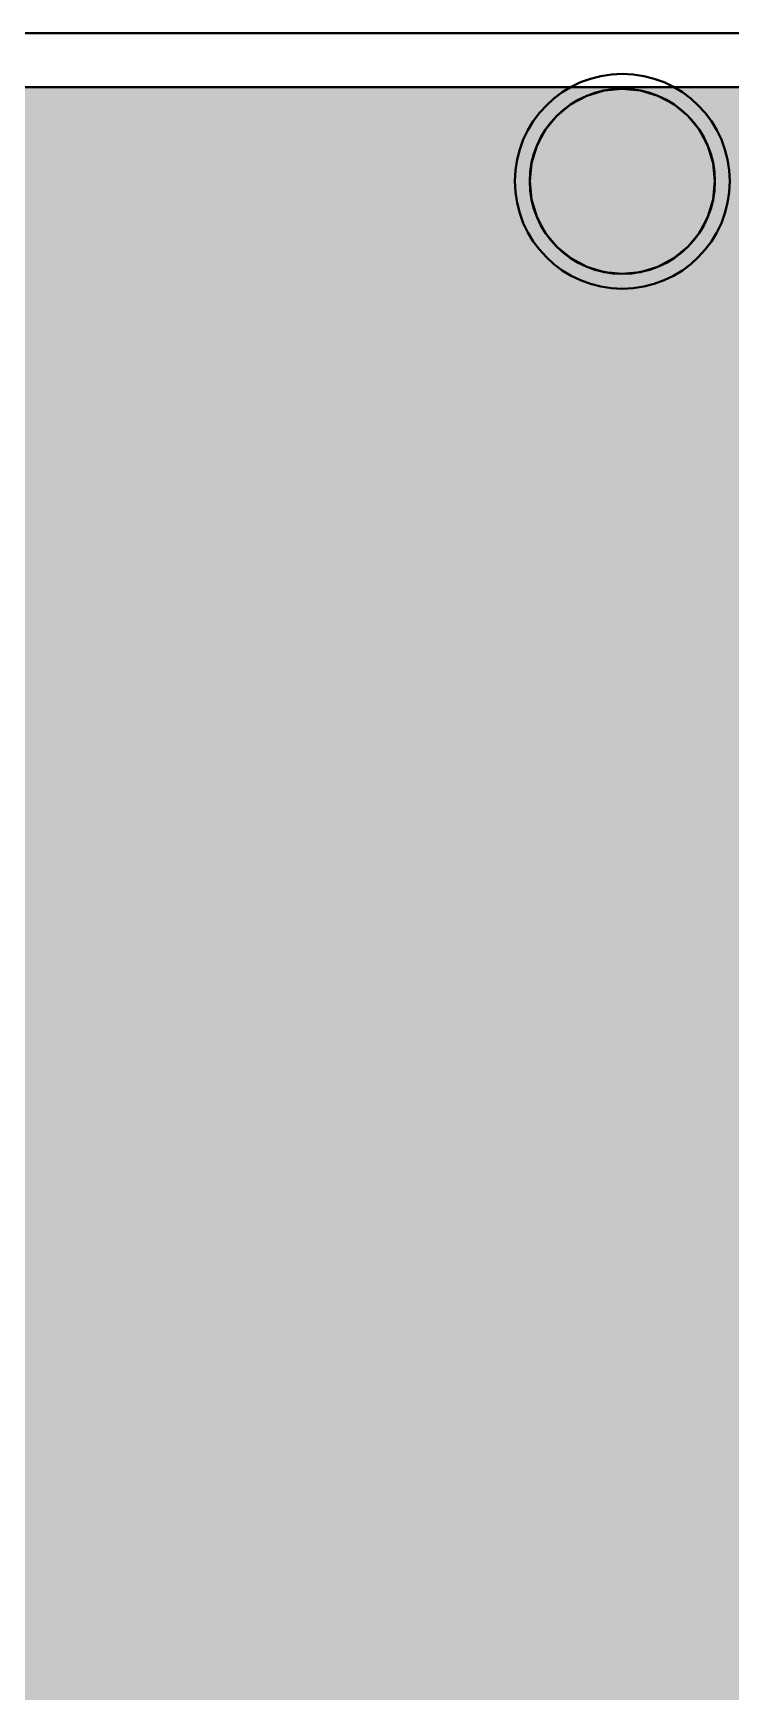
# Model space of a CAD drawing. Header units: millimetres. Extents: x 3 to 111, y 3 to 56.
# Drawn here: x 47.9 to 59.86, y 27.58 to 56.02 of the extents above; entities that cross this region are included whole.
import ezdxf

# ---------------------------------------------------------------- set-up
doc = ezdxf.new("R2010")
doc.units = ezdxf.units.MM
for name, color, linetype in [('bottom_copper', 7, 'Continuous'), ('bottom_silk', 7, 'Continuous'), ('drill_plated', 7, 'Continuous'), ('outline', 7, 'Continuous'), ('top_copper', 7, 'Continuous'), ('top_silk', 7, 'Continuous')]:
    doc.layers.add(name, color=color, linetype=linetype)

# ---------------------------------------------------------------- blocks, each defined once
blk = doc.blocks.new('Block19760')
at = {"layer": 'bottom_copper', "lineweight": 40}
blk.add_hatch(color=7, dxfattribs=at).paths.add_polyline_path([(15.91, 0), (1.52, 0), (1.52, 51.435), (15.91, 51.435), (15.91, 0)], flags=0)
at = {"layer": 'bottom_copper', "color": 7, "lineweight": 40}
blk.add_lwpolyline([(15.91, 0), (1.52, 0), (1.52, 51.435), (15.91, 51.435), (15.91, 0)], close=True, dxfattribs=at)

msp = doc.modelspace()

# ---------------------------------------------------------------- hatches: boundary and pattern name
at = {"layer": 'bottom_copper', "lineweight": 40}
msp.add_hatch(color=7, dxfattribs=at).paths.add_polyline_path([(59.555, 53.17), (59.465, 52.872), (59.318, 52.598), (59.121, 52.357), (58.88, 52.16), (58.606, 52.013), (58.308, 51.923), (57.998, 51.892), (57.688, 51.923), (57.39, 52.013), (57.116, 52.16), (56.875, 52.357), (56.678, 52.598), (56.531, 52.872), (56.441, 53.17), (56.41, 53.48), (56.441, 53.79), (56.531, 54.088), (56.678, 54.362), (56.875, 54.603), (57.116, 54.8), (57.39, 54.947), (57.688, 55.037), (57.998, 55.068), (58.308, 55.037), (58.606, 54.947), (58.88, 54.8), (59.121, 54.603), (59.318, 54.362), (59.465, 54.088), (59.555, 53.79), (59.586, 53.48), (59.555, 53.17)], flags=0)
at = {"layer": 'drill_plated', "lineweight": 40}
msp.add_hatch(color=7, dxfattribs=at).paths.add_polyline_path([(59.555, 53.17), (59.465, 52.872), (59.318, 52.598), (59.121, 52.357), (58.88, 52.16), (58.606, 52.013), (58.308, 51.923), (57.998, 51.892), (57.688, 51.923), (57.39, 52.013), (57.116, 52.16), (56.875, 52.357), (56.678, 52.598), (56.531, 52.872), (56.441, 53.17), (56.41, 53.48), (56.441, 53.79), (56.531, 54.088), (56.678, 54.362), (56.875, 54.603), (57.116, 54.8), (57.39, 54.947), (57.688, 55.037), (57.998, 55.068), (58.308, 55.037), (58.606, 54.947), (58.88, 54.8), (59.121, 54.603), (59.318, 54.362), (59.465, 54.088), (59.555, 53.79), (59.586, 53.48), (59.555, 53.17)], flags=0)
at = {"layer": 'top_copper', "lineweight": 40}
msp.add_hatch(color=7, dxfattribs=at).paths.add_polyline_path([(59.555, 53.17), (59.465, 52.872), (59.318, 52.598), (59.121, 52.357), (58.88, 52.16), (58.606, 52.013), (58.308, 51.923), (57.998, 51.892), (57.688, 51.923), (57.39, 52.013), (57.116, 52.16), (56.875, 52.357), (56.678, 52.598), (56.531, 52.872), (56.441, 53.17), (56.41, 53.48), (56.441, 53.79), (56.531, 54.088), (56.678, 54.362), (56.875, 54.603), (57.116, 54.8), (57.39, 54.947), (57.688, 55.037), (57.998, 55.068), (58.308, 55.037), (58.606, 54.947), (58.88, 54.8), (59.121, 54.603), (59.318, 54.362), (59.465, 54.088), (59.555, 53.79), (59.586, 53.48), (59.555, 53.17)], flags=0)

# ---------------------------------------------------------------- linework, layer by layer
at = {"layer": 'bottom_copper', "color": 7, "lineweight": 40}
msp.add_line((44.275, 55.095), (61.552, 55.095), dxfattribs=at)
msp.add_lwpolyline([(59.555, 53.17), (59.465, 52.872), (59.318, 52.598), (59.121, 52.357), (58.88, 52.16), (58.606, 52.013), (58.308, 51.923), (57.998, 51.892), (57.688, 51.923), (57.39, 52.013), (57.116, 52.16), (56.875, 52.357), (56.678, 52.598), (56.531, 52.872), (56.441, 53.17), (56.41, 53.48), (56.441, 53.79), (56.531, 54.088), (56.678, 54.362), (56.875, 54.603), (57.116, 54.8), (57.39, 54.947), (57.688, 55.037), (57.998, 55.068), (58.308, 55.037), (58.606, 54.947), (58.88, 54.8), (59.121, 54.603), (59.318, 54.362), (59.465, 54.088), (59.555, 53.79), (59.586, 53.48), (59.555, 53.17)], close=True, dxfattribs=at)
for major_axis in [(1.842, 0), (1.587, 0)]:
    msp.add_ellipse((57.998, 53.48), major_axis=major_axis, ratio=1, dxfattribs=at)
at = {"layer": 'bottom_silk', "color": 7, "lineweight": 40}
msp.add_line((111.338, 56.02), (3.388, 56.02), dxfattribs=at)
at = {"layer": 'drill_plated', "color": 7, "lineweight": 40}
msp.add_lwpolyline([(59.555, 53.17), (59.465, 52.872), (59.318, 52.598), (59.121, 52.357), (58.88, 52.16), (58.606, 52.013), (58.308, 51.923), (57.998, 51.892), (57.688, 51.923), (57.39, 52.013), (57.116, 52.16), (56.875, 52.357), (56.678, 52.598), (56.531, 52.872), (56.441, 53.17), (56.41, 53.48), (56.441, 53.79), (56.531, 54.088), (56.678, 54.362), (56.875, 54.603), (57.116, 54.8), (57.39, 54.947), (57.688, 55.037), (57.998, 55.068), (58.308, 55.037), (58.606, 54.947), (58.88, 54.8), (59.121, 54.603), (59.318, 54.362), (59.465, 54.088), (59.555, 53.79), (59.586, 53.48), (59.555, 53.17)], close=True, dxfattribs=at)
msp.add_ellipse((57.998, 53.48), major_axis=(1.587, 0), ratio=1, dxfattribs=at)
at = {"layer": 'outline', "color": 7, "lineweight": 40}
msp.add_line((111.338, 56.02), (3.388, 56.02), dxfattribs=at)
at = {"layer": 'top_copper', "color": 7, "lineweight": 40}
msp.add_lwpolyline([(59.555, 53.17), (59.465, 52.872), (59.318, 52.598), (59.121, 52.357), (58.88, 52.16), (58.606, 52.013), (58.308, 51.923), (57.998, 51.892), (57.688, 51.923), (57.39, 52.013), (57.116, 52.16), (56.875, 52.357), (56.678, 52.598), (56.531, 52.872), (56.441, 53.17), (56.41, 53.48), (56.441, 53.79), (56.531, 54.088), (56.678, 54.362), (56.875, 54.603), (57.116, 54.8), (57.39, 54.947), (57.688, 55.037), (57.998, 55.068), (58.308, 55.037), (58.606, 54.947), (58.88, 54.8), (59.121, 54.603), (59.318, 54.362), (59.465, 54.088), (59.555, 53.79), (59.586, 53.48), (59.555, 53.17)], close=True, dxfattribs=at)
for major_axis in [(1.842, 0), (1.587, 0)]:
    msp.add_ellipse((57.998, 53.48), major_axis=major_axis, ratio=1, dxfattribs=at)
at = {"layer": 'top_silk', "color": 7, "lineweight": 40}
msp.add_line((111.338, 56.02), (3.388, 56.02), dxfattribs=at)

# ---------------------------------------------------------------- block references
at = {"layer": 'bottom_copper'}
msp.add_blockref('Block19760', (44.561, 3.66), dxfattribs=at)

doc.saveas('drawing.dxf')
